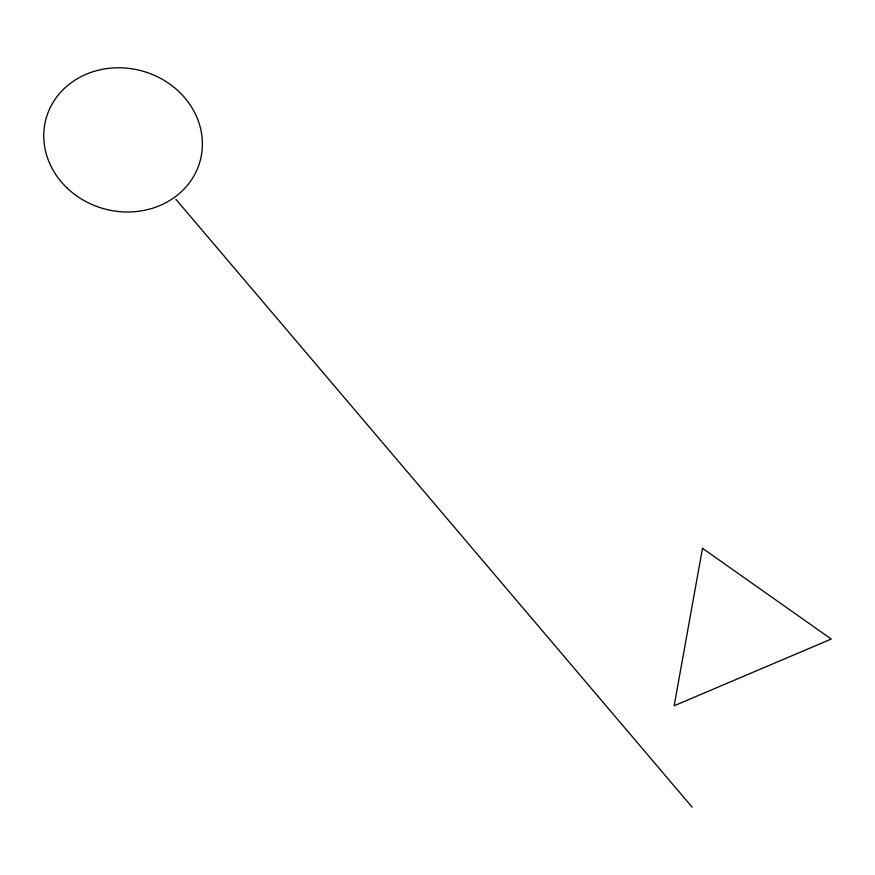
<?xml version="1.0" encoding="UTF-8"?>
<svg xmlns="http://www.w3.org/2000/svg" width="875" height="875" viewBox="0 0 875 875"><rect width="100%" height="100%" fill="white"/><g stroke="black" fill="none" stroke-linecap="round" stroke-linejoin="round"><path stroke-width="1.31" d="M175.864 199.27L692.169 807.188M702.494 548.297L674.155 705.764L831.25 639.056L702.494 548.297M66.675 187.622A79.888 71.498 15.3 0 0 199.587 162.816A79.888 71.498 15.3 0 0 102.944 69.213A79.888 71.498 15.3 0 0 66.675 187.622"/></g></svg>
